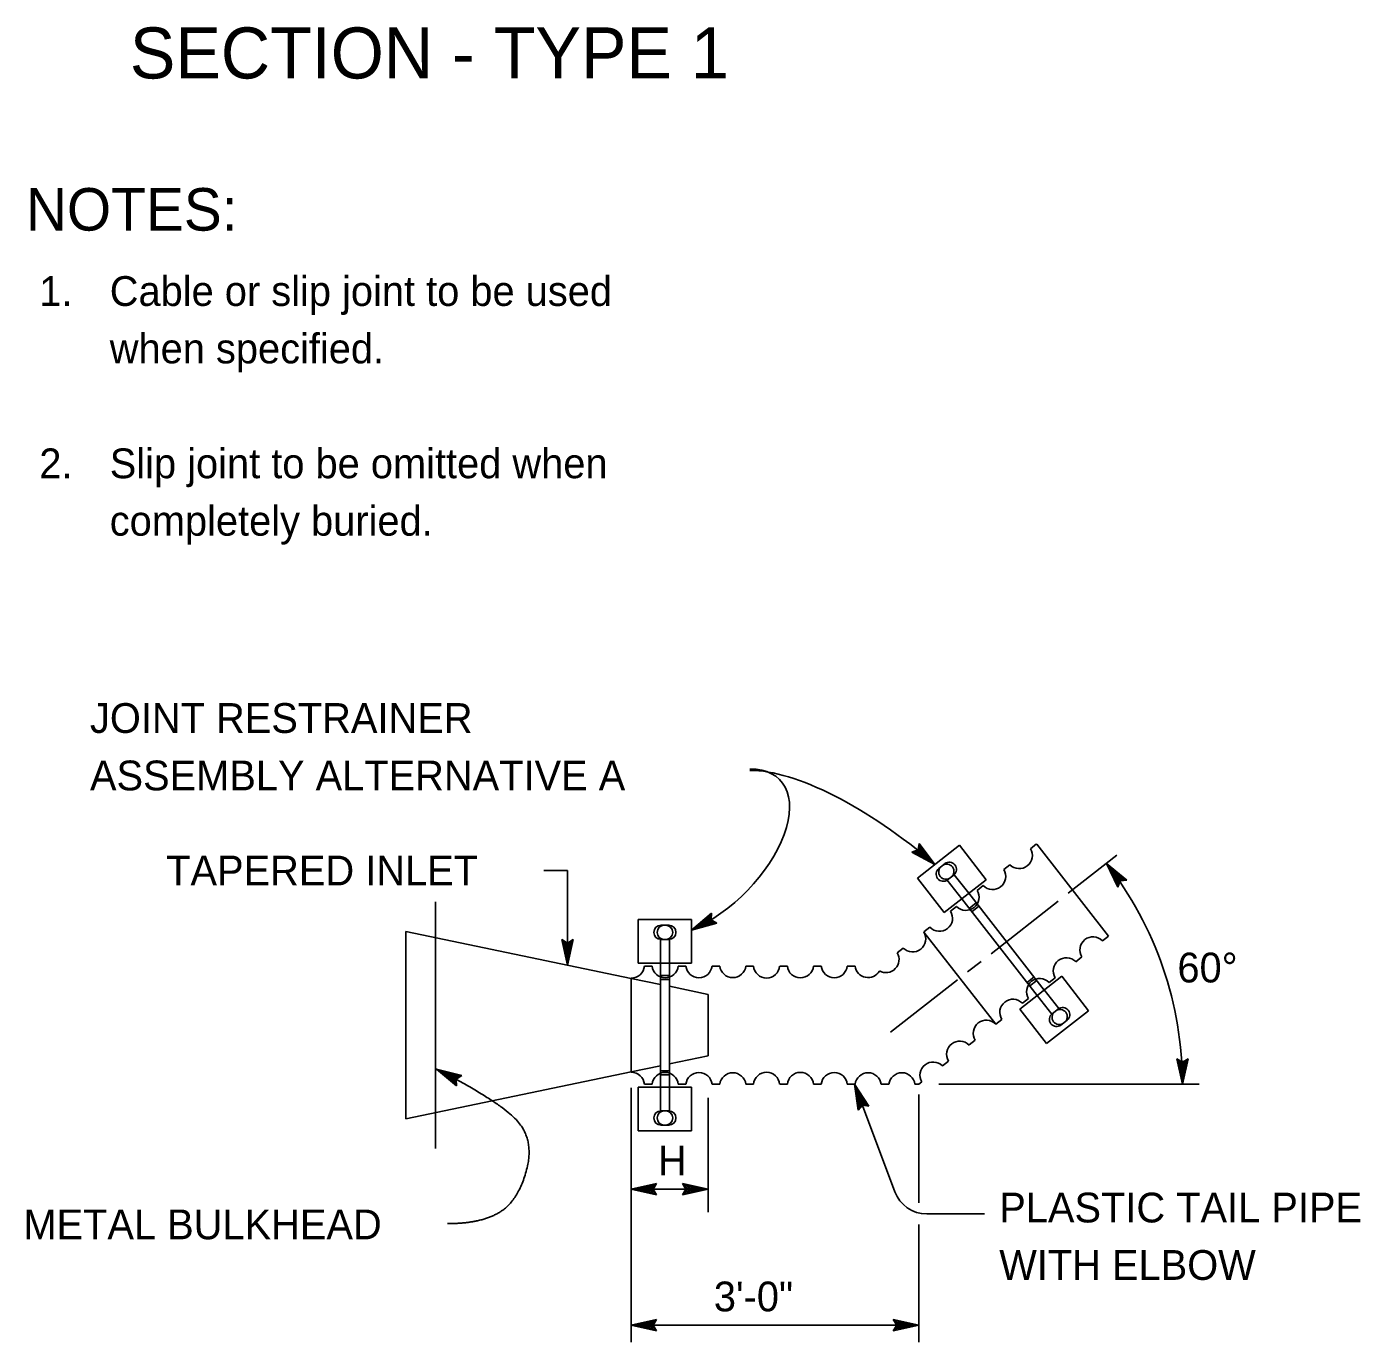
# Model space of a CAD drawing. Extents: x -894 to 866, y -476 to 714.
# Drawn here: x -241.2 to 72.4, y 54 to 363.2 of the extents above; entities that cross this region are included whole.
import ezdxf

# ---------------------------------------------------------------- set-up
doc = ezdxf.new("R2010")
doc.units = 0
for name, color, linetype in [('56 Stage 3 Anno', 7, 'Continuous'), ('57 Undefined', 7, 'Continuous'), ('60 Nongeo Data', 7, 'Continuous')]:
    doc.layers.add(name, color=color, linetype=linetype)

msp = doc.modelspace()

# ---------------------------------------------------------------- linework, layer by layer
at = {"layer": '56 Stage 3 Anno'}
for p, q in [((-33.03, 169.23), (-31.56, 169.72)), ((-29.7, 168.13), (-32.26, 169.5)), ((-30.75, 169.03), (-31.84, 169.62)), ((-31.56, 169.72), (-31.29, 171.26)), ((-31.51, 170.04), (-30.75, 169.03)), ((-31.41, 170.42), (-29.7, 168.13)), ((-31.36, 170.85), (-28.66, 167.23)), ((-31.29, 171.26), (-31.29, 171.26)), ((-31.29, 171.26), (-27.61, 166.33)), ((-27.61, 166.33), (-33.03, 169.23)), ((-33.03, 169.23), (-33.03, 169.23)), ((-28.67, 167.24), (-32.62, 169.35)), ((-27.61, 166.33), (-27.61, 166.33)), ((15.38, 160.99), (12.75, 166.55)), ((12.75, 166.55), (12.75, 166.55)), ((12.75, 166.55), (17.49, 162.64)), ((-119.58, 164.9), (-114.04, 164.9)), ((-114.04, 164.9), (-114.04, 142.66)), ((15.53, 161.38), (13.6, 165.46)), ((13.61, 165.45), (17.06, 162.6)), ((15.67, 161.79), (14.45, 164.37)), ((14.45, 164.37), (16.68, 162.53)), ((15.83, 162.14), (15.29, 163.28)), ((15.29, 163.28), (16.25, 162.49)), ((15.95, 162.45), (15.38, 160.99)), ((15.38, 160.99), (15.38, 160.99)), ((17.49, 162.64), (15.95, 162.45)), ((17.49, 162.64), (17.49, 162.64)), ((-84.86, 150.91), (-80.17, 154.88)), ((-83.63, 151.56), (-80.21, 154.45)), ((-82.42, 152.19), (-80.21, 154.06)), ((-80.17, 154.88), (-80.26, 153.33)), ((-80.17, 154.88), (-80.17, 154.88)), ((-78.93, 152.52), (-84.86, 150.91)), ((-84.86, 150.91), (-84.86, 150.91)), ((-79.29, 152.73), (-83.64, 151.55)), ((-79.66, 152.94), (-82.42, 152.19)), ((-81.19, 152.83), (-80.25, 153.63)), ((-79.98, 153.16), (-81.19, 152.83)), ((-80.26, 153.33), (-78.93, 152.52)), ((-78.93, 152.52), (-78.93, 152.52)), ((-114.04, 142.66), (-115.37, 148.66)), ((-115.37, 148.66), (-115.37, 148.66)), ((-115.37, 148.66), (-114.04, 147.86)), ((-114.05, 144.05), (-115.01, 148.42)), ((-114.04, 145.42), (-114.67, 148.24)), ((-114.04, 146.8), (-114.31, 148.01)), ((-114.04, 147.86), (-112.7, 148.66)), ((-112.7, 148.66), (-114.04, 142.66)), ((-113.06, 148.44), (-114.04, 144.04)), ((-113.42, 148.21), (-114.04, 145.42)), ((-113.76, 148.03), (-114.04, 146.8)), ((-112.7, 148.66), (-112.7, 148.66)), ((-114.04, 142.66), (-114.04, 142.66)), ((30.59, 114.65), (29.26, 120.65)), ((29.26, 120.65), (29.26, 120.65)), ((29.26, 120.65), (30.59, 119.85)), ((30.59, 116.04), (29.62, 120.42)), ((30.6, 117.41), (29.97, 120.24)), ((30.6, 118.8), (30.33, 120)), ((30.59, 119.85), (31.93, 120.65)), ((31.93, 120.65), (30.59, 114.65)), ((31.58, 120.44), (30.6, 116.03)), ((31.22, 120.2), (30.6, 117.41)), ((30.87, 120.03), (30.6, 118.8)), ((31.93, 120.65), (31.93, 120.65)), ((-140.1, 114.31), (-144.83, 118.24)), ((-144.83, 118.24), (-144.83, 118.24)), ((-144.83, 118.24), (-138.89, 116.69)), ((-140.13, 114.73), (-143.6, 117.61)), ((-143.59, 117.61), (-139.26, 116.47)), ((-140.18, 115.15), (-142.37, 116.98)), ((-142.37, 116.98), (-139.57, 116.25)), ((-140.18, 115.54), (-141.15, 116.35)), ((-141.15, 116.35), (-139.95, 116.03)), ((-138.89, 116.69), (-140.21, 115.87)), ((-138.89, 116.69), (-138.89, 116.69)), ((-140.21, 115.87), (-140.1, 114.31)), ((-140.1, 114.31), (-140.1, 114.31)), ((-99.07, 113.82), (-99.07, 54)), ((-37.04, 89.37), (-46.5, 114.65)), ((-45.65, 108.56), (-46.5, 114.65)), ((-46.5, 114.65), (-46.5, 114.65)), ((-46.5, 114.65), (-43.15, 109.5)), ((-45.39, 108.89), (-46.01, 113.36)), ((-46.01, 113.35), (-43.57, 109.59)), ((-26.66, 114.65), (34.53, 114.65)), ((30.59, 114.65), (30.59, 114.65)), ((-80.97, 111.48), (-80.97, 84.62)), ((-44.67, 109.78), (-45.65, 108.56)), ((-45.14, 109.23), (-45.53, 112.06)), ((-45.53, 112.06), (-43.95, 109.64)), ((-44.87, 109.52), (-45.05, 110.77)), ((-45.05, 110.77), (-44.37, 109.73)), ((-43.15, 109.5), (-44.67, 109.78)), ((-31.4, 112.22), (-31.4, 86.75)), ((-45.65, 108.56), (-45.65, 108.56)), ((-43.15, 109.5), (-43.15, 109.5)), ((-99.07, 89.99), (-93.07, 91.32)), ((-97.68, 90), (-93.31, 90.96)), ((-93.07, 91.32), (-93.87, 89.99)), ((-93.07, 91.32), (-93.07, 91.32)), ((-86.17, 89.99), (-86.97, 91.33)), ((-86.97, 91.33), (-86.97, 91.33)), ((-86.97, 91.33), (-80.97, 89.99)), ((-86.75, 90.98), (-82.35, 89.99)), ((-99.07, 89.99), (-80.97, 89.99)), ((-93.07, 88.65), (-99.07, 89.99)), ((-99.07, 89.99), (-99.07, 89.99)), ((-93.29, 89.01), (-97.69, 89.99)), ((-96.31, 89.99), (-93.48, 90.62)), ((-93.52, 89.37), (-96.31, 89.99)), ((-94.93, 89.99), (-93.72, 90.26)), ((-93.7, 89.72), (-94.93, 89.99)), ((-93.87, 89.99), (-93.07, 88.65)), ((-93.07, 88.65), (-93.07, 88.65)), ((-80.97, 89.99), (-86.97, 88.66)), ((-86.97, 88.66), (-86.17, 89.99)), ((-86.97, 88.66), (-86.97, 88.66)), ((-82.36, 89.99), (-86.73, 89.02)), ((-83.73, 90), (-86.55, 89.37)), ((-86.52, 90.62), (-83.73, 90)), ((-86.34, 90.27), (-85.11, 90)), ((-85.11, 90), (-86.32, 89.73)), ((-80.97, 89.99), (-80.97, 89.99)), ((-31.4, 81.68), (-31.4, 54)), ((-29.55, 84.18), (-15.97, 84.18)), ((-99.07, 58.03), (-93.07, 59.36)), ((-99.07, 58.03), (-31.4, 58.03)), ((-93.07, 56.69), (-99.07, 58.03)), ((-99.07, 58.03), (-99.07, 58.03)), ((-93.29, 57.05), (-97.69, 58.03)), ((-97.68, 58.03), (-93.31, 59)), ((-96.31, 58.03), (-93.48, 58.65)), ((-93.52, 57.41), (-96.31, 58.03)), ((-94.93, 58.03), (-93.72, 58.3)), ((-93.7, 57.75), (-94.93, 58.03)), ((-93.07, 59.36), (-93.87, 58.03)), ((-93.87, 58.03), (-93.07, 56.69)), ((-93.07, 59.36), (-93.07, 59.36)), ((-93.07, 56.69), (-93.07, 56.69)), ((-36.6, 58.03), (-37.4, 59.37)), ((-37.4, 59.37), (-37.4, 59.37)), ((-37.4, 59.37), (-31.4, 58.03)), ((-31.4, 58.03), (-37.4, 56.7)), ((-37.4, 56.7), (-36.6, 58.03)), ((-37.4, 56.7), (-37.4, 56.7)), ((-37.19, 59.01), (-32.78, 58.03)), ((-32.79, 58.03), (-37.17, 57.06)), ((-34.17, 58.03), (-36.99, 57.41)), ((-36.95, 58.66), (-34.17, 58.03)), ((-36.78, 58.31), (-35.55, 58.03)), ((-35.55, 58.03), (-36.76, 57.77)), ((-31.4, 58.03), (-31.4, 58.03))]:
    msp.add_line(p, q, dxfattribs=at)
for points in [[(15.18, 168.5), (3.71, 159.54)], [(1.37, 157.66), (-14.39, 145.35)], [(-16.78, 143.53), (-19.93, 141.07)], [(-22.3, 139.23), (-38.06, 126.91)]]:
    msp.add_lwpolyline(points, dxfattribs=at)
for centre, radius, start, end in [((-53.79, 114.65), 84.38, 0, 37.9554), ((-29.55, 92.18), 8, 200.5038, 270)]:
    msp.add_arc(centre, radius, start, end, dxfattribs=at)
for centre, major_axis, ratio, start_param, end_param in [((-82.12, 168.85), (-18.04, -17.36), 0.538309, 0.957734, 3.662481), ((-39.92, 151.89), (39.07, -33.57), 0.368327, 1.572351, 2.743112)]:
    msp.add_ellipse(centre, major_axis=major_axis, ratio=ratio, start_param=start_param, end_param=end_param, dxfattribs=at)
msp.add_open_spline([(-144.83, 118.24), (-129.79, 110.53), (-121.72, 101.35), (-125.76, 87.04), (-134.56, 81.9), (-142.26, 81.9)], degree=2, dxfattribs=at)
at = {"layer": '60 Nongeo Data'}
for p, q in [((-31.72, 163.13), (-21.85, 170.82)), ((-21.85, 170.82), (-15.55, 162.74)), ((-3.7, 171.13), (-5.14, 170.01)), ((-3.69, 171.12), (13.18, 149.5)), ((-26.71, 165.38), (-25.22, 166.54)), ((-11.41, 165.12), (-9.98, 166.24)), ((-31.72, 163.13), (-25.42, 155.05)), ((-24.63, 162.71), (-23.13, 163.87)), ((-19.67, 159.54), (-23.08, 163.92)), ((-19.67, 159.54), (-23.08, 163.92)), ((-25.42, 155.05), (-15.55, 162.74)), ((-21.31, 158.26), (-24.72, 162.63)), ((-21.31, 158.26), (-24.72, 162.63)), ((-17.68, 160.23), (-16.25, 161.35)), ((-145.07, 157.55), (-145.07, 99.55)), ((-3.59, 135.52), (-21.31, 158.26)), ((-1.95, 136.8), (-19.67, 159.54)), ((-19.55, 155.99), (-17.9, 157.28)), ((-23.95, 155.34), (-22.53, 156.46)), ((-18.94, 155.21), (-17.29, 156.49)), ((-97.37, 153.36), (-84.86, 153.36)), ((-97.37, 153.36), (-97.37, 143.12)), ((-92.04, 152.06), (-90.15, 152.06)), ((-84.86, 153.36), (-84.86, 143.12)), ((-28.8, 151.57), (-30.22, 150.46)), ((-152.07, 150.55), (-152.07, 106.55)), ((-152.07, 150.55), (-99.07, 139.55)), ((-92.16, 143.12), (-92.16, 148.67)), ((-92.04, 148.67), (-90.14, 148.67)), ((-90.07, 143.12), (-90.07, 148.67)), ((-30.2, 150.43), (-13.33, 128.81)), ((13.18, 149.49), (11.76, 148.37)), ((-35.07, 146.68), (-36.5, 145.56)), ((6.92, 144.59), (5.49, 143.47)), ((-97.37, 143.12), (-84.86, 143.12)), ((-95.94, 142.45), (-94.14, 142.45)), ((-92.16, 113.98), (-92.16, 143.12)), ((-90.07, 113.98), (-90.07, 143.12)), ((-87.99, 142.45), (-86.18, 142.45)), ((-80.03, 142.45), (-78.22, 142.45)), ((-72.08, 142.45), (-70.29, 142.45)), ((-64.13, 142.45), (-62.32, 142.45)), ((-56.17, 142.45), (-54.36, 142.45)), ((-48.22, 142.45), (-46.4, 142.45)), ((-99.07, 139.55), (-99.07, 117.55)), ((-99.07, 139.55), (-92.16, 138.11)), ((-92.16, 140.25), (-90.07, 140.25)), ((-92.16, 139.25), (-90.07, 139.25)), ((-7.68, 132.33), (2.19, 140.03)), ((-5.94, 138.59), (-4.3, 139.87)), ((-5.33, 137.8), (-3.69, 139.08)), ((-0.76, 138.58), (0.67, 139.69)), ((8.48, 131.95), (2.19, 140.03)), ((-90.07, 137.68), (-80.97, 135.79)), ((-80.97, 121.31), (-80.97, 135.79)), ((-3.57, 135.54), (-0.16, 131.16)), ((-1.92, 136.82), (1.49, 132.44)), ((-1.39, 124.26), (-7.68, 132.33)), ((-7.04, 133.69), (-5.61, 134.8)), ((-1.39, 124.26), (8.48, 131.95)), ((-0.06, 131.24), (1.43, 132.4)), ((-11.89, 129.9), (-13.31, 128.79)), ((2.02, 128.56), (3.51, 129.73)), ((-18.15, 125), (-19.59, 123.89)), ((-90.07, 119.42), (-80.97, 121.31)), ((-24.42, 120.11), (-25.85, 118.99)), ((-152.07, 106.55), (-99.07, 117.55)), ((-99.07, 117.55), (-92.16, 118.98)), ((-92.16, 117.84), (-90.07, 117.84)), ((-92.16, 116.85), (-90.07, 116.85)), ((-97.37, 113.98), (-84.86, 113.98)), ((-97.37, 103.74), (-97.37, 113.98)), ((-95.94, 114.65), (-94.14, 114.65)), ((-92.16, 113.98), (-92.16, 108.43)), ((-90.07, 113.98), (-90.07, 108.43)), ((-87.99, 114.65), (-86.18, 114.65)), ((-84.86, 103.74), (-84.86, 113.98)), ((-80.03, 114.65), (-78.22, 114.65)), ((-72.08, 114.65), (-70.29, 114.65)), ((-64.13, 114.65), (-62.32, 114.65)), ((-56.17, 114.65), (-54.36, 114.65)), ((-48.22, 114.65), (-46.4, 114.65)), ((-40.27, 114.65), (-38.45, 114.65)), ((-32.31, 114.65), (-31.4, 114.65)), ((-30.69, 115.21), (-31.4, 114.65)), ((-92.04, 108.43), (-90.14, 108.43)), ((-97.37, 103.74), (-84.86, 103.74)), ((-92.04, 105.04), (-90.15, 105.04))]:
    msp.add_line(p, q, dxfattribs=at)
for centre, radius, start, end in [((-7.79, 168.42), 3.09, 224.9447, 30.9175), ((-24.83, 164.7), 1.69, 308.3957, 127.6727), ((-24.23, 165.17), 1.69, 308.3957, 127.6727), ((-25.65, 164.06), 1.69, 128.1846, 307.4615), ((-25.04, 164.53), 1.69, 128.1846, 307.4615), ((-14.06, 163.53), 3.09, 224.9447, 30.9175), ((-20.31, 158.61), 3.09, 224.2648, 31.5992), ((-26.56, 153.7), 3.09, 223.584, 32.2782), ((-92.02, 150.36), 1.69, 90.256, 269.5329), ((-91.25, 150.36), 1.69, 90.256, 269.5329), ((-90.98, 150.36), 1.69, 270.4671, 89.744), ((-90.21, 150.36), 1.69, 270.4671, 89.744), ((-32.86, 148.84), 3.09, 224.2639, 31.5983), ((9.55, 146.21), 3.09, 44.3328, 211.6672), ((-39.15, 143.98), 3.09, 240.8999, 30.9175), ((3.3, 141.29), 3.09, 45.0137, 210.9864), ((-99.02, 142.71), 3.09, 269.0523, 355.0262), ((-91.06, 142.75), 3.09, 185.6529, 354.3471), ((-83.11, 142.79), 3.09, 186.3328, 353.6672), ((-75.15, 142.82), 3.09, 187.0136, 352.9864), ((-67.21, 142.71), 3.09, 184.9738, 355.0262), ((-59.25, 142.75), 3.09, 185.6529, 354.3471), ((-51.29, 142.79), 3.09, 186.3328, 353.6672), ((-43.33, 142.82), 3.09, 187.0136, 329.9655), ((-2.98, 136.42), 3.09, 44.2648, 211.5992), ((-9.27, 131.55), 3.09, 43.6529, 212.3471), ((1.82, 130.55), 1.69, 308.188, 127.4649), ((2.42, 131.02), 1.69, 308.188, 127.4649), ((-15.52, 126.63), 3.09, 44.3328, 211.6672), ((0.99, 129.91), 1.69, 128.3991, 307.676), ((1.61, 130.39), 1.69, 128.3991, 307.676), ((-21.77, 121.7), 3.09, 45.0137, 210.9864), ((-28.04, 116.8), 3.09, 45.0137, 210.9864), ((-99.02, 114.38), 3.09, 4.9738, 90.9477), ((-91.06, 114.35), 3.09, 5.6529, 174.3471), ((-83.11, 114.31), 3.09, 6.3328, 173.6672), ((-75.15, 114.27), 3.09, 7.0136, 172.9864), ((-67.21, 114.38), 3.09, 4.9738, 175.0262), ((-59.25, 114.35), 3.09, 5.6529, 174.3471), ((-51.29, 114.31), 3.09, 6.3328, 173.6672), ((-43.33, 114.27), 3.09, 7.0136, 172.9864), ((-35.38, 114.27), 3.09, 7.0136, 172.9864), ((-92.02, 106.74), 1.69, 90.4671, 269.744), ((-91.25, 106.74), 1.69, 90.4671, 269.744), ((-90.98, 106.74), 1.69, 270.256, 89.5329), ((-90.21, 106.74), 1.69, 270.256, 89.5329)]:
    msp.add_arc(centre, radius, start, end, dxfattribs=at)

# ---------------------------------------------------------------- texts
at = {"layer": '57 Undefined'}
for s, height, p in [('SECTION - TYPE 1', 12, (-216.96, 351.06)), ('NOTES:', 10, (-241.41, 315.3)), ('1.', 7, (-238.25, 297.6)), ('Cable or slip joint to be used', 7, (-221.68, 297.6)), ('when specified.', 7, (-221.68, 284.1)), ('2.', 7, (-238.25, 257.1)), ('Slip joint to be omitted when', 7, (-221.68, 257.1)), ('completely buried.', 7, (-221.68, 243.6)), ('JOINT RESTRAINER', 7, (-226.33, 197.24)), ('ASSEMBLY ALTERNATIVE A', 7, (-226.33, 183.74)), ('TAPERED INLET', 7, (-208.41, 161.4)), ('60°', 7, (29.41, 138.59)), ('H', 7, (-92.75, 93.24)), ('PLASTIC TAIL PIPE', 7, (-12.49, 82.18)), ('METAL BULKHEAD', 7, (-241.99, 78.22)), ('WITH ELBOW', 7, (-12.49, 68.68)), ('3\'-0"', 7, (-79.61, 61.28))]:
    msp.add_text(s, height=height, dxfattribs=at).set_placement(p)

doc.saveas('drawing.dxf')
